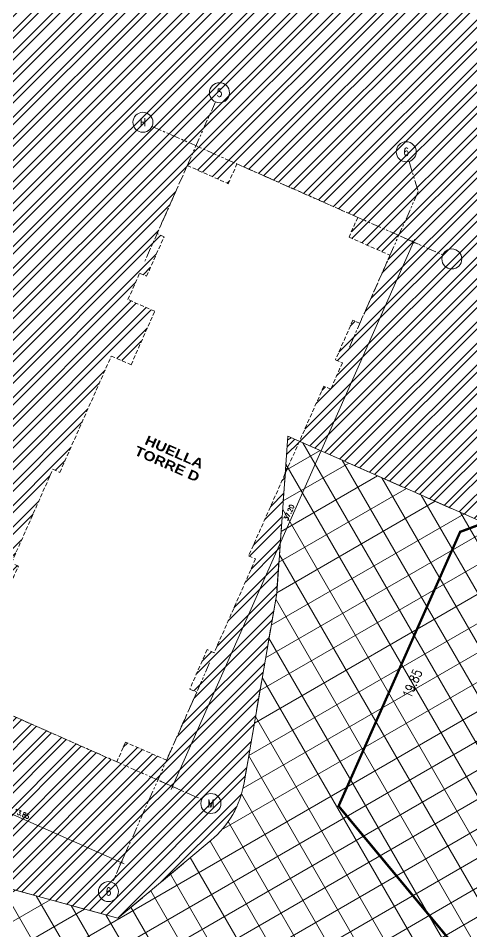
# Model space of a CAD drawing. Header units: inches. Extents: x 0 to 766, y -245 to 236.
# Drawn here: x 73.3 to 101.6, y 59.3 to 116.4 of the extents above; entities that cross this region are included whole.
import ezdxf
from ezdxf.enums import TextEntityAlignment as Align

# ---------------------------------------------------------------- set-up
doc = ezdxf.new("R2010")
doc.units = ezdxf.units.IN
doc.header["$MEASUREMENT"] = 0
for name, pattern in [('ACAD_ISO13W100', [36, 12, -3, 12, -3, 0, -3, 0, -3]), ('HIDDEN', [0.375, 0.25, -0.125]), ('PHANTOM', [2.5, 1.25, -0.25, 0.25, -0.25, 0.25, -0.25])]:
    doc.linetypes.add(name, pattern=pattern)
doc.layers.get('DEFPOINTS').update_dxf_attribs({"color": 251, "lineweight": 9})
for name, color, linetype, lineweight in [('A_50_TextoSubtitulos', 251, 'Continuous', 9), ('COTAS-EXTER', 251, 'Continuous', 9), ('DLP_ETAPAS', 251, 'Continuous', 9), ('DLP_HATCH', 251, 'Continuous', 9), ('DLP_PROYECCIONES', 251, 'HIDDEN', 9), ('EJES', 251, 'PHANTOM', 9), ('HATCH-PISOS', 251, 'Continuous', 9), ('VEGETACION', 251, 'Continuous', 9)]:
    doc.layers.add(name, color=color, linetype=linetype, lineweight=lineweight)
doc.styles.add('R140-200', font='ariblk.ttf', dxfattribs={"height": 0.5})
doc.styles.add('ROMANS', font='romans.shx', dxfattribs={"width": 0.8})
doc.styles.add('TXT_COTAS', font='romans.shx', dxfattribs={"width": 0.8})
doc.dimstyles.new('DLP-COTA 200', dxfattribs={"dimtxt": 0.3, "dimasz": 0.2, "dimexe": 0.36, "dimexo": 0.12, "dimgap": 0.12, "dimtad": 1, "dimzin": 0, "dimdsep": 46, "dimtxsty": 'TXT_COTAS', "dimblk": 'ARCHTICK', "dimcen": 0.18, "dimdle": 0.2, "dimclrd": 256, "dimclre": 256, "dimclrt": 2, "dimadec": 0, "dimazin": 0, "dimtfac": 1, "dimtix": 1, "dimtofl": 0, "dimtmove": 2, "dimatfit": 3, "dimfxl": 0.36, "dimtolj": 1, "dimtzin": 0, "dimlwd": 9, "dimlwe": 9, "dimarcsym": 0})

# ---------------------------------------------------------------- blocks, each defined once
blk = doc.blocks.new('ETAPAS_EL-ROSARIO-01')
at = {"layer": 'DLP_HATCH'}
h = blk.add_hatch(dxfattribs=at)
h.set_pattern_fill('NET', color=8, scale=0.5, angle=30)
h.set_pattern_definition([(29.99999999999999, (-226598.6886320594, -8188115.858783023), (-0.7937499999999998, 1.374815328507796), []), (120, (-226598.6886320594, -8188115.858783023), (-1.374815328507796, -0.7937499999999997), [])])
edge = h.paths.add_edge_path()
edge.add_line((-5.119257558631944, -39.38055419642478), (-2.145317182556028, -34.362713820301))
edge.add_line((-2.145317182556028, -34.362713820301), (-0.7240417564753443, -35.17092017363757))
edge.add_line((-0.7240417564753443, -35.17092017363757), (6.173584206553642, -23.15930621977895))
edge.add_line((6.173584206553642, -23.15930621977895), (4.372489723959006, -12.48715165443718))
edge.add_line((4.372489723959006, -12.48715165443718), (3.084003503667191, -7.412719970569015))
edge.add_line((3.084003503667191, -7.412719970569015), (0.6028502009867225, -1.453054812736809))
edge.add_line((0.6028502009867225, -1.453054812736809), (-26.05888872095966, -11.4215807216242))
edge.add_line((-26.05888872095966, -11.4215807216242), (-38.30667500055279, -6.003316828981042))
edge.add_line((-38.30667500055279, -6.003316828981042), (-39.01143954624422, -15.82896352373064))
edge.add_line((-39.01143954624422, -15.82896352373064), (-41.04641557997093, -27.65982411149889))
edge.add_arc((-46.95957980857929, -26.64272587094456), 6.000000002119358, 309.9255506769823, 350.2402988185339, ccw=False)
edge.add_line((-43.10882972707623, -31.24400002416223), (-48.93134561294573, -36.11679237801582))
edge.add_line((-48.93134561294573, -36.11679237801582), (-63.58545379701536, -32.11002549156547))
edge.add_line((-63.58545379701536, -32.11002549156547), (-61.2715167705901, -23.64699377864599))
edge.add_line((-61.2715167705901, -23.64699377864599), (-60.8656602006231, -17.4209560174495))
edge.add_line((-60.8656602006231, -17.4209560174495), (-71.96898017692729, -14.997259397991))
edge.add_line((-71.96898017692729, -14.997259397991), (-72.46370098288753, -16.80662044230849))
edge.add_line((-72.46370098288753, -16.80662044230849), (-97.98786569951335, -9.828191481530666))
edge.add_line((-97.98786569951335, -9.828191481530666), (-103.8112985943153, -36.55343463178724))
edge.add_line((-103.8112985943153, -36.55343463178724), (-110.35362560043, -66.42470536567271))
edge.add_line((-110.35362560043, -66.42470536567271), (-53.61793261306593, -81.61772925034165))
edge.add_line((-53.61793261306593, -81.61772925034165), (-44.92496922399732, -72.72020544484258))
edge.add_line((-44.92496922399732, -72.72020544484258), (-5.119257558631944, -39.38055419642478))
at = {"linetype": 'ACAD_ISO13W100', "ltscale": 0.15, "const_width": 0.15, "elevation": -8.087886271823663e-07}
blk.add_lwpolyline([(-17.79758207837585, -50.02580895740539), (-35.14378486876376, -29.11060307174921), (-27.54945914333803, -11.97888832725585), (0.6028502009867225, -1.453054812736809), (-20.06412463993183, 48.18847670312971), (-17.84282598816208, 53.21996081061661), (-6.512398381571984, 82.8258961988613), (-7.18100099437288, 89.79389236401767), (-15.58794605117873, 100.9314389722422), (-42.71300540849916, 107.0013388758525, -1.022579680442981), (-57.86327895277645, 119.7415829747915), (-64.52636484088725, 119.3852506931871), (-69.5259535460209, 119.3211201196536), (-71.93822160441778, 108.5888807056472), (-78.10903454464278, 81.2773251356557), (-88.39156818282208, 34.18688553199172), (-103.8049202616967, -36.42407059203833), (-97.64062220740016, -37.72534049209207), (-101.9013523058675, -57.24440581165254), (-45.01023828386678, -72.79973820783198)], format="xyb", close=True, dxfattribs=at)
at = {"linetype": 'ACAD_ISO13W100', "ltscale": 0.15}
blk.add_lwpolyline([(8.322537324856967, 1.433249838650227), (-26.05888872095966, -11.4215807216242), (-38.30667500055279, -6.003316828981042), (-39.01143954624422, -15.82896352373064), (-41.04641557997093, -27.65982411149889, -0.1777433715196542), (-43.10882972707623, -31.24400002416223), (-48.93134561294573, -36.11679237801582), (-63.58545379701536, -32.11002549156547), (-61.2715167705901, -23.64699377864599), (-60.8656602006231, -17.4209560174495), (-71.96898017692729, -14.997259397991), (-72.46370098288753, -16.80662044230849), (-109.9024071195745, -6.570698751136661)], format="xyb", dxfattribs=at)
at = {"ltscale": 0.15}
blk.add_lwpolyline([(-5.119257558631944, -39.38055419642478), (-2.145317182556028, -34.362713820301), (-0.7240417564753443, -35.17092017363757), (6.173584206553642, -23.15930621977895), (4.372489723959006, -12.48715165443718), (3.084003503667191, -7.412719970569015), (0.6028502009867225, -1.453054812736809), (-26.05888872095966, -11.4215807216242), (-38.30667500055279, -6.003316828981042), (-39.01143954624422, -15.82896352373064), (-41.04641557997093, -27.65982411149889, -0.1777433714695818), (-43.10882972707623, -31.24400002416223), (-48.93134561294573, -36.11679237801582), (-63.58545379701536, -32.11002549156547), (-61.2715167705901, -23.64699377864599), (-60.8656602006231, -17.4209560174495), (-71.96898017692729, -14.997259397991), (-72.46370098288753, -16.80662044230849), (-97.98786569951335, -9.828191481530666), (-103.8112985943153, -36.55343463178724), (-110.35362560043, -66.42470536567271), (-53.61793261306593, -81.61772925034165), (-44.92496922399732, -72.72020544484258)], format="xyb", close=True, dxfattribs=at)
at = {"layer": 'COTAS-EXTER', "color": 2, "insert": (-30.54025147145148, -21.4541778434068, 5.093508832487714e-06), "char_height": 0.6, "attachment_point": 5, "rotation": 66.13310724335447, "style": 'TXT_COTAS'}
blk.add_mtext('\\A1;19.85', dxfattribs=at)
blk = doc.blocks.new('_ArchTick')
at = {"color": 0, "linetype": 'ByBlock', "const_width": 0.15}
blk.add_lwpolyline([(-0.5, -0.5), (0.5, 0.5)], dxfattribs=at)
blk = doc.blocks.new('*D234')
at = {"layer": 'COTAS-EXTER', "lineweight": 9, "transparency": 16777216}
for p, q in [((-11.62600095758723, -41.61827138223493), (-12.12769584751628, -42.75224767243427)), ((-12.16494189415006, -42.34211021741443), (0.8667601144444106, -48.10760845692407)), ((1.039902246446154, -47.22193255991483), (0.5382073565171019, -48.35590885011417))]:
    blk.add_line(p, q, dxfattribs=at)
at = {"layer": 'DEFPOINTS', "color": 0, "transparency": 16777216}
for p in [(-11.57744983903831, -41.50853174086661, -1.21716331414238e-07), (1.088453364995075, -47.1121929185465, -1.21716331414238e-07), (0.6838607121638702, -48.0266899260092)]:
    blk.add_point(p, dxfattribs=at)
at = {"layer": 'COTAS-EXTER', "lineweight": 9, "transparency": 16777216, "xscale": 0.2, "yscale": 0.2, "zscale": 0.2}
for p, rotation in [((-11.98204249186951, -42.4230287483293), 156.1343966983409), ((0.6838607121638702, -48.0266899260092), 336.1343966983409)]:
    blk.add_blockref('_ArchTick', p, dxfattribs=dict(at, rotation=rotation))
at = {"layer": 'COTAS-EXTER', "color": 2, "transparency": 16777216, "insert": (-5.539850873117746, -44.97794514409051), "char_height": 0.3, "attachment_point": 5, "rotation": 336.13439669834094, "style": 'TXT_COTAS'}
blk.add_mtext('\\A1;13.85', dxfattribs=at)
blk = doc.blocks.new('*D242')
at = {"layer": 'COTAS-EXTER', "lineweight": 9, "transparency": 16777216}
for p, q in [((3.799341762452054, -43.45641884464963), (19.0120260476255, -9.071330145125527)), ((18.12635014654476, -8.898188011335542), (19.26032644082007, -9.399882903049459)), ((3.07550292319608, -42.91747790629636), (4.209479217471394, -43.41917279801028))]:
    blk.add_line(p, q, dxfattribs=at)
at = {"layer": 'DEFPOINTS', "color": 0, "transparency": 16777216}
for p in [(18.01661050517578, -8.84963689278811, 1.632239889100456e-07), (18.93110751671312, -9.254229547407167), (2.965763281827094, -42.86892678774893, -1.21716331414238e-07)]:
    blk.add_point(p, dxfattribs=at)
at = {"layer": 'COTAS-EXTER', "lineweight": 9, "transparency": 16777216, "xscale": 0.2, "yscale": 0.2, "zscale": 0.2}
for p, rotation in [((18.93110751671312, -9.254229547407167), 66.1343966991195), ((3.88026029336444, -43.27351944236798), 246.1343966991195)]:
    blk.add_blockref('_ArchTick', p, dxfattribs=dict(at, rotation=rotation))
at = {"layer": 'COTAS-EXTER', "color": 2, "transparency": 16777216, "insert": (11.15876971195856, -26.15463447815586), "char_height": 0.3, "attachment_point": 5, "rotation": 66.1343966991195, "style": 'TXT_COTAS'}
blk.add_mtext('\\A1;37.20', dxfattribs=at)
blk = doc.blocks.new('PLAN_ETAPA-01_modificacion ingreso')
at = {"layer": 'VEGETACION'}
h = blk.add_hatch(dxfattribs=at)
h.set_pattern_fill('ANGLE', color=256, angle=90.00000000000001)
h.set_pattern_definition([(0, (263.1686059501953, 328.0320888003334), (-2.220446049250313e-16, 6.985000000000003), [5.079999999999997, -1.904999999999999]), (90, (263.1686059501953, 328.0320888003334), (-6.985000000000003, 2.220446049250313e-16), [5.079999999999997, -1.904999999999999])])
h.paths.add_polyline_path([(-96.87090675579384, 41.13681231252849), (-96.57090594875626, 41.13681231159717), (-96.57090594945475, 39.83680747635663), (-96.87090675579384, 39.83680747635663)])
blk = doc.blocks.new('COTASYEJES')
at = {"layer": 'EJES', "ltscale": 0.5}
for p, q in [((6.564485269627767, -0.5024846838787198, 1.991512454675766e-07), (2.11396606816561, -10.56195180863142, 1.083007116421989e-07)), ((2.607216271280777, -2.032197753898799, 1.63223988910045e-07), (20.76010154362302, -10.06341485865414, 1.63223988910045e-07)), ((18.66509667193168, -4.219748684205115), (19.23043287266046, -6.106165503151715, -7.544622349087149e-08)), ((19.23038847334101, -6.106145862489939, -7.544634805682394e-08), (14.77986927240272, -16.16561298631132, -1.662968818725813e-07)), ((6.202504519373178, -35.5529506970197, -3.413906476472085e-07), (0.1336146989197005, -49.27040586806834, -4.65277739234368e-07)), ((-12.44363095620065, -36.05148764606565, -1.21716331414238e-07), (5.709254315355793, -44.08270475175232, -1.21716331414238e-07))]:
    blk.add_line(p, q, dxfattribs=at)
at = {"layer": 'EJES', "linetype": 'Continuous'}
for centre in [(6.817355678795138, 0.06907594855874777, 1.991512454675766e-07), (2.035655639163451, -1.779327345080674, 1.63223988910045e-07), (18.48567570216255, -3.621055845171213, 2.394439727355309e-08), (21.33166217574035, -10.31628526747227, 1.63223988910045e-07), (6.280814947473118, -44.33557516057044, -1.21716331414238e-07), (-0.1192557102476712, -49.84196650050581, -4.65277739234368e-07)]:
    blk.add_circle(centre, 0.6249999999999999, dxfattribs=at)
at = {"layer": 'EJES', "color": 1, "linetype": 'Continuous', "style": 'ROMANS', "width": 0.8}
for s, p in [('5', (6.817355678795138, 0.06907594855874777, 1.991512454675766e-07)), ('H', (2.035655639163451, -1.779327345080674, 1.63223988910045e-07)), ('6', (18.48567570216255, -3.621055845171213, 2.394439727355309e-08)), ('M', (6.280814947473118, -44.33557516057044, -1.21716331414238e-07)), ('6', (-0.1192557102476712, -49.84196650050581, -4.65277739234368e-07))]:
    blk.add_text(s, height=0.4999999999999999, dxfattribs=at).set_placement(p, align=Align.MIDDLE_CENTER)
at = {"layer": 'COTAS-EXTER'}
dim = blk.add_aligned_dim(p1=(2.965763281817436, -42.86892678818113, -1.21716331414238e-07), p2=(18.01661050516612, -8.849636893220307, 1.632239889100456e-07), distance=-1.0000000001412066, dimstyle='DLP-COTA 200', dxfattribs=at)
dim.commit()
dim.dimension.update_dxf_attribs({"geometry": '*D242', "text_midpoint": (11.1587697119489, -26.15463447858805), "insert": (-9.658052135819162e-12, -4.321947244534385e-10)})
dim = blk.add_aligned_dim(p1=(-11.57744983903831, -41.5085317408666, -3.123964227136338e-07), p2=(1.088453364995075, -47.1121929185465, -3.123964227136338e-07), distance=-0.9999999956916126, dimstyle='DLP-COTA 200', dxfattribs=at)
dim.commit()
dim.dimension.update_dxf_attribs({"geometry": '*D234', "text_midpoint": (-5.539850873117746, -44.97794514409051, -1.906800912993959e-07)})

msp = doc.modelspace()

# ---------------------------------------------------------------- hatches: boundary and pattern name
at = {"layer": 'HATCH-PISOS'}
h = msp.add_hatch(dxfattribs=at)
h.set_pattern_fill('ANSI32', color=8, scale=0.1)
h.set_pattern_definition([(45, (-226320.2287341499, -8188019.603450044), (-0.6735192090801867, 0.6735192090801867), []), (45, (-226319.7797211499, -8188019.603450044), (-0.6735192090801867, 0.6735192090801867), [])])
edge = h.paths.add_edge_path()
edge.add_line((30.47203221066798, 86.42714150071612), (55.99607912534907, 79.44828169800809))
edge.add_line((55.99607912534907, 79.44828169800809), (56.49088761457301, 81.25808015566787))
edge.add_line((56.49088761457301, 81.25808015566787), (67.59423770894705, 78.83437696200332))
edge.add_line((67.59423770894705, 78.83437696200332), (67.18838113898005, 72.60833920080682))
edge.add_line((67.18838113898005, 72.60833920080682), (64.87439892361931, 64.14531984374395))
edge.add_line((64.87439892361931, 64.14531984374395), (79.52855229662441, 60.138540601437))
edge.add_line((79.52855229662441, 60.138540601437), (85.35109918686271, 65.01135890193751))
edge.add_arc((81.50041979355328, 69.61254859220682), 5.999889861980675, 309.9255506609821, 350.2406849119168)
edge.add_line((87.41348232959922, 68.59550886795392), (89.44845836332593, 80.42636945572218))
edge.add_line((89.44845836332593, 80.42636945572218), (90.15322290901736, 90.25201615047177))
edge.add_line((90.15322290901736, 90.25201615047177), (102.4010091886105, 84.83375225782862))
edge.add_line((102.4010091886105, 84.83375225782862), (129.0627481105569, 94.80227816671601))
edge.add_line((129.0627481105569, 94.80227816671601), (108.3957732696383, 144.4438096825825))
edge.add_line((108.3957732696383, 144.4438096825825), (77.22077129847662, 142.8381964211213))
edge.add_line((77.22077129847662, 142.8381964211213), (74.4883621971187, 143.4497031672718))
edge.add_line((74.4883621971187, 143.4497031672718), (74.78319588477666, 144.7671150500747))
edge.add_line((74.78319588477666, 144.7671150500747), (66.73234760920809, 146.5688760002004))
edge.add_line((66.73234760920809, 146.5688760002004), (61.06866434521567, 147.8366734386282))
edge.add_line((61.06866434521567, 147.8366734386282), (54.58348952099391, 118.849010050376))
edge.add_line((54.58348952099391, 118.849010050376), (38.33178710319976, 122.4868474566238))
edge.add_line((38.33178710319976, 122.4868474566238), (30.47203221066798, 86.42714150071612))
h.paths.add_polyline_path([(72.4637227086298, 74.47841600522867), (69.8864432951616, 75.61867287483534), (71.78448692211009, 79.86368654117456), (72.21885624215997, 79.67151244551411), (73.3112563655543, 82.14065412626138), (72.87688764300606, 82.33282972600779), (75.46628042263387, 88.18561012212655), (75.90063378089167, 87.99344308682254), (79.11913554463013, 95.26281350672713), (80.3517215211125, 94.71749202821871), (81.82848328531895, 98.05540513162038), (80.15929073767097, 98.79317680661103), (80.88785547451175, 100.4398558727326), (81.32216839791568, 100.2476963392319), (82.41457231310255, 102.7168467408838), (81.9802222936944, 102.9090122972476), (83.8615781383944, 107.1614233991923), (86.42216976891564, 106.0285639679851), (86.9683698529791, 107.2631349322247), (94.51290464293038, 103.9252745249169), (93.96670456227207, 102.6907035662653), (96.52729619381194, 101.5578441341268), (94.64612549685467, 97.30535111770502), (94.21157102885832, 97.49760712691119), (93.11917096116872, 95.02846542381218), (93.55354027792987, 94.83629131790718), (92.82541151411192, 93.19013469115367), (92.39639828953136, 93.37989601966461), (87.69764498262725, 82.7741978523182), (88.13203106258356, 82.58201634146741), (85.54260504940817, 76.7292489885213), (85.10823572385766, 76.92142307486853), (84.01583656737989, 74.45228176665029), (84.45039012521215, 74.26002536163202), (82.5688491335261, 70.00769617230168), (80.00825750233548, 71.14055560444018), (79.46212297075022, 69.90595564160964), (71.917522629514, 73.24384505030235)], flags=16)

# ---------------------------------------------------------------- linework, layer by layer
at = {"layer": 'DLP_PROYECCIONES', "color": 3, "elevation": -2.789841799515215e-07}
msp.add_lwpolyline([(72.21885624215997, 79.67151244551411), (73.3112563655543, 82.14065412626138), (72.87688764300606, 82.33282972600779), (75.46628042263387, 88.18561012212655), (75.90063378089167, 87.99344308682254), (79.11913554463013, 95.26281350672713), (80.3517215211125, 94.71749202821871), (81.82848328531895, 98.05540513162038), (80.15929073767097, 98.79317680661103), (80.88785547451175, 100.4398558727326), (81.32216839791568, 100.2476963392319), (82.41457231310255, 102.7168467408838), (81.9802222936944, 102.9090122972476), (83.8615781383944, 107.1614233991923), (86.42216976891564, 106.0285639679851), (86.9683698529791, 107.2631349322247), (94.51290464293038, 103.9252745249169), (93.96670456227207, 102.6907035662653), (96.52729619381194, 101.5578441341268), (94.64612549685467, 97.30535111770502), (94.21157102885832, 97.49760712691119), (93.11917096116872, 95.02846542381218), (93.55354027792987, 94.83629131790718), (92.82541151411192, 93.19013469115367), (92.39639828953136, 93.37989601966461), (87.69764498262725, 82.7741978523182), (88.13203106258356, 82.58201634146741), (85.54260504940817, 76.7292489885213), (85.10823572385766, 76.92142307486853), (84.01583656737989, 74.45228176665029), (84.45039012521215, 74.26002536163202), (82.5688491335261, 70.00769617230168), (80.00825750233548, 71.14055560444018), (79.46212297075022, 69.90595564160964), (71.917522629514, 73.24384505030235)], dxfattribs=at)

# ---------------------------------------------------------------- block references
msp.add_blockref('COTASYEJES', (79.05707091596037, 111.6419700831967, -1.572678485372836e-07))
at = {"layer": 'DLP_ETAPAS'}
msp.add_blockref('ETAPAS_EL-ROSARIO-01', (128.4598979095701, 96.25533297945282, -1.572678485372836e-07), dxfattribs=at)

# ---------------------------------------------------------------- texts
at = {"layer": 'A_50_TextoSubtitulos', "color": 1, "style": 'R140-200'}
for s, p in [('HUELLA', (81.15457893459302, 89.77373150092086, -1.572678485372836e-07)), ('TORRE D', (80.50991238085612, 89.11931323826781, -1.572678485372836e-07))]:
    msp.add_text(s, height=0.5999999999999998, rotation=336.134410692097, dxfattribs=at).set_placement(p)

# ---------------------------------------------------------------- next in the draw order: block references
at = {"color": 251, "rotation": 344.7077915635685}
msp.add_blockref('PLAN_ETAPA-01_modificacion ingreso', (160.8048700162565, 38.05339382969311, 1.211258502802697e-06), dxfattribs=at)

# ---------------------------------------------------------------- next in the draw order: linework, layer by layer
at = {"layer": 'DLP_ETAPAS', "elevation": -1.572678485372836e-07}
msp.add_lwpolyline([(30.47203221066798, 86.42714150071612), (55.99607912534907, 79.44828169800809), (56.49088761457301, 81.25808015566787), (67.59423770894705, 78.83437696200332), (67.18838113898005, 72.60833920080682), (64.87439892361931, 64.14531984374395), (79.52855229662441, 60.138540601437), (85.35109918686271, 65.01135890193751, 0.1777451094194516), (87.41348232959922, 68.59550886795392), (89.44845836332593, 80.42636945572218), (90.15322290901736, 90.25201615047177), (102.4010091886105, 84.83375225782862), (129.0627481105569, 94.80227816671601), (108.3957732696383, 144.4438096825825), (77.22077129847662, 142.8381964211213), (74.4883621971187, 143.4497031672718), (74.78319588477666, 144.7671150500747), (66.73234760920809, 146.5688760002004), (61.06866434521567, 147.8366734386282), (54.58348952099391, 118.849010050376), (38.33178710319976, 122.4868474566238)], format="xyb", close=True, dxfattribs=at)

doc.saveas('drawing.dxf')
